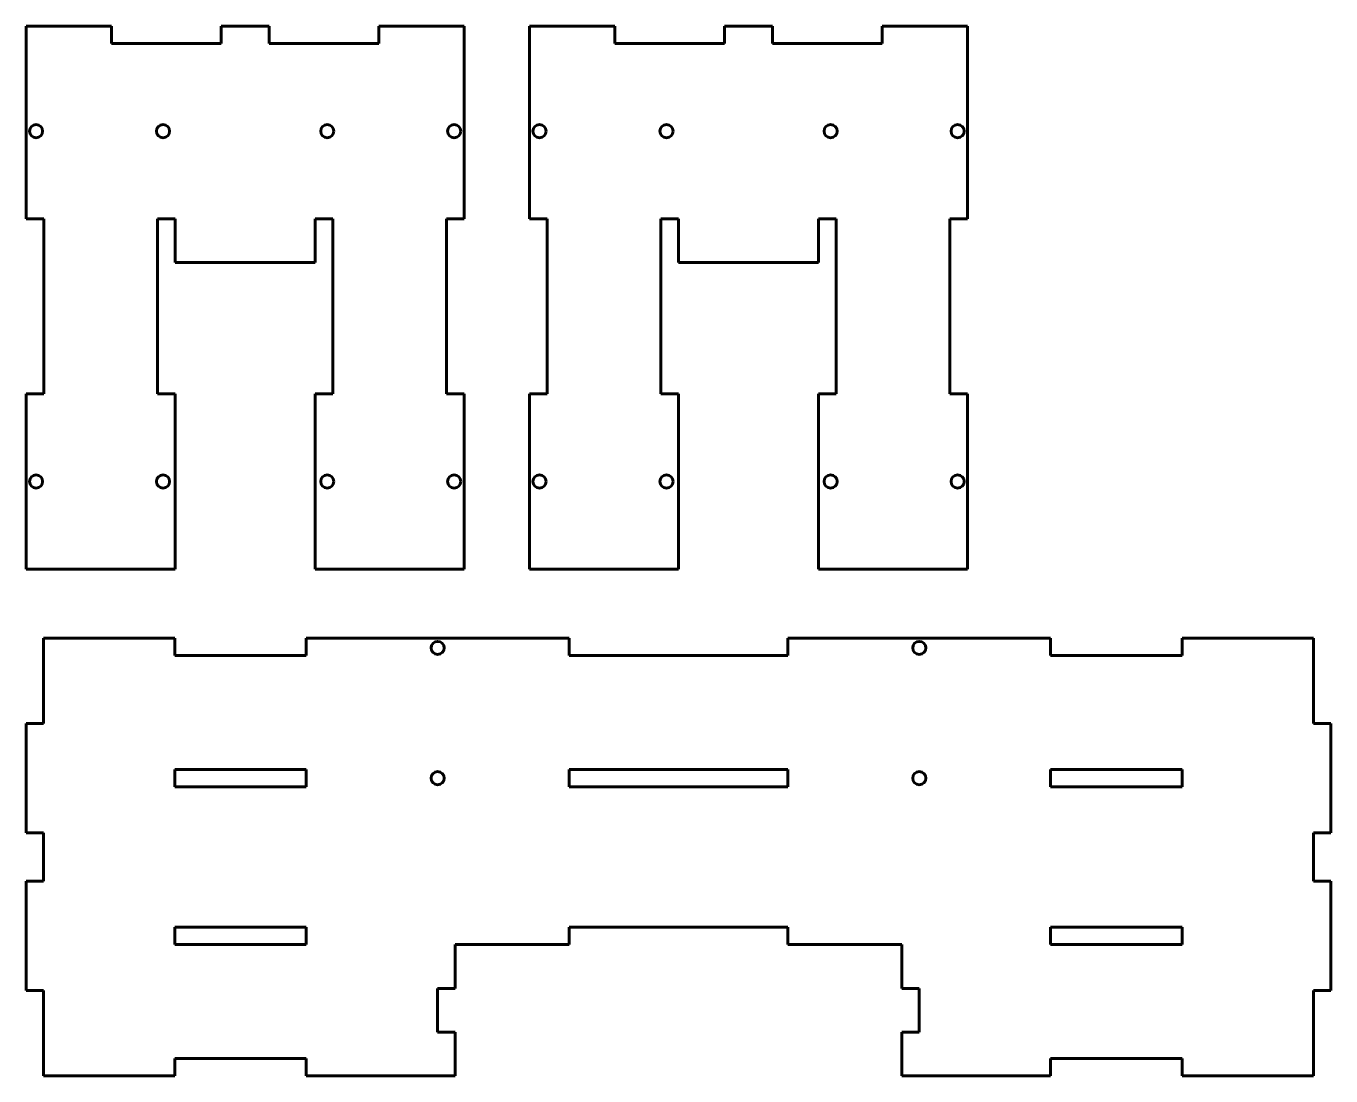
# Model space of a CAD drawing. Header units: millimetres. Extents: x -50 to 248, y -176 to 64.
import ezdxf

# ---------------------------------------------------------------- set-up
doc = ezdxf.new("R2010")
doc.units = ezdxf.units.MM
doc.linetypes.add('K5LT_BASIC', pattern=[0])

msp = doc.modelspace()

# ---------------------------------------------------------------- linework, layer by layer
at = {"color": 143, "linetype": 'K5LT_BASIC', "lineweight": 60, "true_color": 0x33acca}
for p, q in [((-50, 64), (-50, 20)), ((-30.5, 64), (-50, 64)), ((-30.5, 60), (-30.5, 64)), ((5.5, 64), (-5.5, 64)), ((-5.5, 64), (-5.5, 60)), ((5.5, 60), (5.5, 64)), ((50, 64), (30.5, 64)), ((30.5, 64), (30.5, 60)), ((50, 20), (50, 64)), ((64.97, 64), (64.97, 20)), ((84.47, 64), (64.97, 64)), ((84.47, 60), (84.47, 64)), ((120.47, 64), (109.47, 64)), ((109.47, 64), (109.47, 60)), ((120.47, 60), (120.47, 64)), ((164.97, 64), (145.47, 64)), ((145.47, 64), (145.47, 60)), ((164.97, 20), (164.97, 64)), ((-5.5, 60), (-30.5, 60)), ((30.5, 60), (5.5, 60)), ((109.47, 60), (84.47, 60)), ((145.47, 60), (120.47, 60)), ((-50, 20), (-46, 20)), ((-46, 20), (-46, -20)), ((-20, -20), (-20, 20)), ((-20, 20), (-16, 20)), ((-16, 20), (-16, 10)), ((16, 20), (20, 20)), ((16, 10), (16, 20)), ((20, 20), (20, -20)), ((46, -20), (46, 20)), ((46, 20), (50, 20)), ((64.97, 20), (68.97, 20)), ((68.97, 20), (68.97, -20)), ((94.97, -20), (94.97, 20)), ((94.97, 20), (98.97, 20)), ((98.97, 20), (98.97, 10)), ((130.97, 20), (134.97, 20)), ((130.97, 10), (130.97, 20)), ((134.97, 20), (134.97, -20)), ((160.97, -20), (160.97, 20)), ((160.97, 20), (164.97, 20)), ((-16, 10), (16, 10)), ((98.97, 10), (130.97, 10)), ((-50, -20), (-50, -60)), ((-46, -20), (-50, -20)), ((-16, -20), (-20, -20)), ((-16, -60), (-16, -20)), ((16, -20), (16, -60)), ((20, -20), (16, -20)), ((50, -20), (46, -20)), ((50, -60), (50, -20)), ((64.97, -20), (64.97, -60)), ((68.97, -20), (64.97, -20)), ((98.97, -20), (94.97, -20)), ((98.97, -60), (98.97, -20)), ((130.97, -20), (130.97, -60)), ((134.97, -20), (130.97, -20)), ((164.97, -20), (160.97, -20)), ((164.97, -60), (164.97, -20)), ((-50, -60), (-16, -60)), ((16, -60), (50, -60)), ((64.97, -60), (98.97, -60)), ((130.97, -60), (164.97, -60)), ((-16.03, -75.77), (-46.03, -75.77)), ((-46.03, -75.77), (-46.03, -95.27)), ((-16.03, -79.77), (-16.03, -75.77)), ((73.97, -75.77), (13.97, -75.77)), ((13.97, -75.77), (13.97, -79.77)), ((73.97, -79.77), (73.97, -75.77)), ((183.97, -75.77), (123.97, -75.77)), ((123.97, -75.77), (123.97, -79.77)), ((183.97, -79.77), (183.97, -75.77)), ((243.97, -75.77), (213.97, -75.77)), ((213.97, -75.77), (213.97, -79.77)), ((243.97, -95.27), (243.97, -75.77)), ((13.97, -79.77), (-16.03, -79.77)), ((123.97, -79.77), (73.97, -79.77)), ((213.97, -79.77), (183.97, -79.77)), ((-46.03, -95.27), (-50.03, -95.27)), ((-50.03, -95.27), (-50.03, -120.27)), ((247.97, -95.27), (243.97, -95.27)), ((247.97, -120.27), (247.97, -95.27)), ((-16.03, -105.77), (13.97, -105.77)), ((-16.03, -109.77), (-16.03, -105.77)), ((13.97, -105.77), (13.97, -109.77)), ((73.97, -109.77), (73.97, -105.77)), ((73.97, -105.77), (123.97, -105.77)), ((123.97, -105.77), (123.97, -109.77)), ((183.97, -109.77), (183.97, -105.77)), ((183.97, -105.77), (213.97, -105.77)), ((213.97, -105.77), (213.97, -109.77)), ((13.97, -109.77), (-16.03, -109.77)), ((123.97, -109.77), (73.97, -109.77)), ((213.97, -109.77), (183.97, -109.77)), ((-50.03, -120.27), (-46.03, -120.27)), ((-46.03, -120.27), (-46.03, -131.27)), ((243.97, -131.27), (243.97, -120.27)), ((243.97, -120.27), (247.97, -120.27)), ((-50.03, -131.27), (-50.03, -156.27)), ((-46.03, -131.27), (-50.03, -131.27)), ((247.97, -131.27), (243.97, -131.27)), ((247.97, -156.27), (247.97, -131.27)), ((-16.03, -141.77), (13.97, -141.77)), ((-16.03, -145.77), (-16.03, -141.77)), ((13.97, -141.77), (13.97, -145.77)), ((73.97, -141.77), (123.97, -141.77)), ((73.97, -145.77), (73.97, -141.77)), ((123.97, -141.77), (123.97, -145.77)), ((183.97, -145.77), (183.97, -141.77)), ((183.97, -141.77), (213.97, -141.77)), ((213.97, -141.77), (213.97, -145.77)), ((13.97, -145.77), (-16.03, -145.77)), ((47.97, -145.77), (73.97, -145.77)), ((47.97, -155.77), (47.97, -145.77)), ((123.97, -145.77), (149.97, -145.77)), ((149.97, -145.77), (149.97, -155.77)), ((213.97, -145.77), (183.97, -145.77)), ((-50.03, -156.27), (-46.03, -156.27)), ((-46.03, -156.27), (-46.03, -175.77)), ((43.97, -155.77), (47.97, -155.77)), ((43.97, -165.77), (43.97, -155.77)), ((149.97, -155.77), (153.97, -155.77)), ((153.97, -155.77), (153.97, -165.77)), ((243.97, -175.77), (243.97, -156.27)), ((243.97, -156.27), (247.97, -156.27)), ((47.97, -165.77), (43.97, -165.77)), ((47.97, -175.77), (47.97, -165.77)), ((149.97, -165.77), (149.97, -175.77)), ((153.97, -165.77), (149.97, -165.77)), ((-16.03, -175.77), (-16.03, -171.77)), ((-16.03, -171.77), (13.97, -171.77)), ((13.97, -171.77), (13.97, -175.77)), ((183.97, -171.77), (213.97, -171.77)), ((183.97, -175.77), (183.97, -171.77)), ((213.97, -171.77), (213.97, -175.77)), ((-46.03, -175.77), (-16.03, -175.77)), ((13.97, -175.77), (47.97, -175.77)), ((149.97, -175.77), (183.97, -175.77)), ((213.97, -175.77), (243.97, -175.77))]:
    msp.add_line(p, q, dxfattribs=at)
for centre in [(-47.75, 40), (-18.75, 40), (18.75, 40), (47.75, 40), (67.22, 40), (96.22, 40), (133.72, 40), (162.72, 40), (-47.75, -40), (-18.75, -40), (18.75, -40), (47.75, -40), (67.22, -40), (96.22, -40), (133.72, -40), (162.72, -40), (43.97, -78.02), (153.97, -78.02), (43.97, -107.77), (153.97, -107.77)]:
    msp.add_circle(centre, 1.5, dxfattribs=at)

doc.saveas('drawing.dxf')
